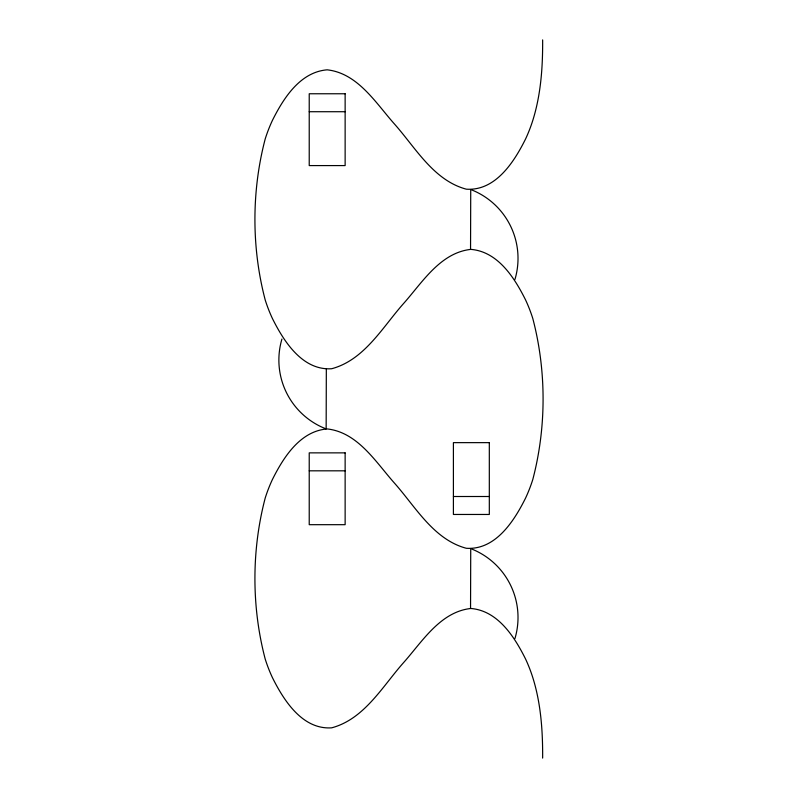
<?xml version="1.0" encoding="UTF-8"?>
<svg xmlns="http://www.w3.org/2000/svg" width="798" height="798" viewBox="0 0 798 798"><rect width="100%" height="100%" fill="white"/><g stroke="black" fill="none" stroke-linecap="round" stroke-linejoin="round"><path stroke-width="1.2" d="M542.64 39.9C542.8 67.012 540.944 94.473 532.775 120.478A152.109 152.109 0 0 1 525.643 138.832C514.221 161.824 495.578 191.141 466.331 189.186C433.623 180.428 415.628 147.849 394.511 124.069C375.718 102.952 357.823 73.256 327.18 69.825C300.028 72.02 283.39 98.373 272.357 120.518A152.109 152.109 0 0 0 265.225 138.872C251.49 191.111 251.49 247.789 265.225 300.028A152.109 152.109 0 0 0 272.357 318.382C283.779 341.374 302.422 370.691 331.669 368.736C364.377 359.978 382.372 327.399 403.489 303.619C422.282 282.502 440.177 252.806 470.82 249.375C497.972 251.57 514.61 277.923 525.643 300.068A152.109 152.109 0 0 1 532.775 318.422C546.51 370.661 546.51 427.339 532.775 479.578A152.109 152.109 0 0 1 525.643 497.932C514.221 520.924 495.578 550.241 466.331 548.286C433.623 539.528 415.628 506.949 394.511 483.169C375.718 462.052 357.823 432.356 327.18 428.925C300.028 431.12 283.39 457.473 272.357 479.618A152.109 152.109 0 0 0 265.225 497.972C251.49 550.211 251.49 606.889 265.225 659.128A152.109 152.109 0 0 0 272.357 677.482C283.779 700.474 302.422 729.791 331.669 727.836C364.377 719.078 382.372 686.499 403.489 662.719C422.282 641.602 440.177 611.906 470.82 608.475C497.972 610.67 514.61 637.023 525.643 659.168A152.109 152.109 0 0 1 532.775 677.522C540.944 703.527 542.8 730.988 542.64 758.1M326.332 369.065L326.153 428.915A73.795 73.795 0 0 1 281.923 339.06M470.551 249.375L470.73 189.525A73.795 73.795 0 0 1 514.969 279.38M470.551 608.475L470.73 548.625A73.795 73.795 0 0 1 514.969 638.48M309.225 111.72L345.135 111.72M309.225 470.82L345.135 470.82M453.404 496.506L489.314 496.506M345.135 93.765L309.225 93.765L309.225 165.585L345.135 165.585L345.135 93.765M489.314 442.641L453.404 442.641L453.404 514.461L489.314 514.461L489.314 442.641M345.135 452.865L309.225 452.865L309.225 524.685L345.135 524.685L345.135 452.865"/></g></svg>
